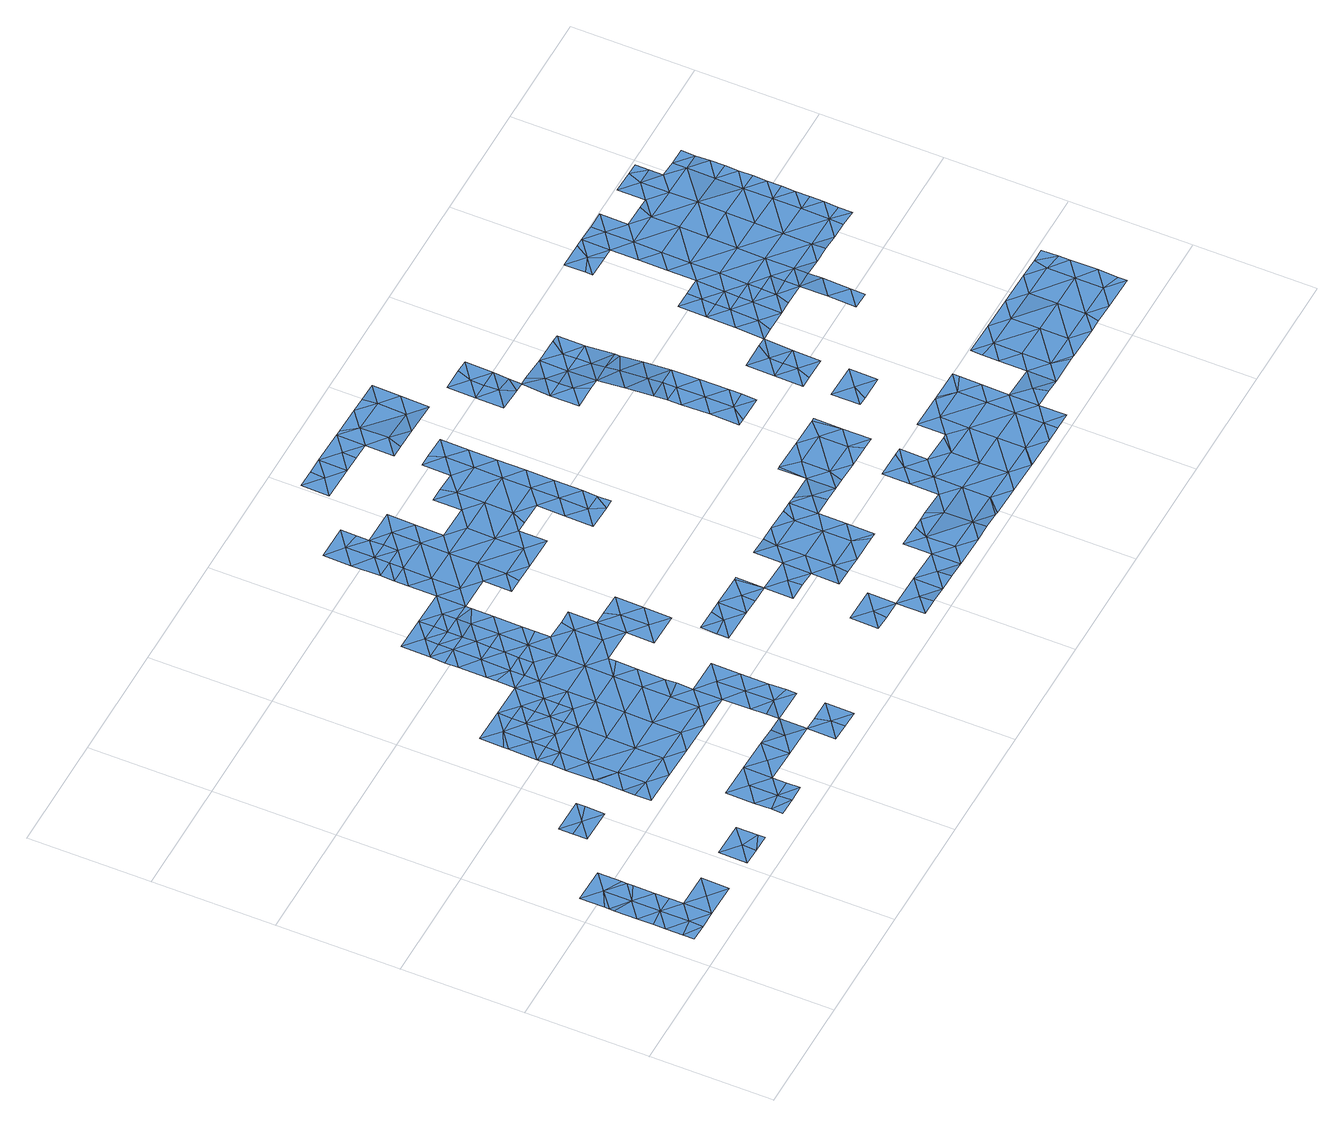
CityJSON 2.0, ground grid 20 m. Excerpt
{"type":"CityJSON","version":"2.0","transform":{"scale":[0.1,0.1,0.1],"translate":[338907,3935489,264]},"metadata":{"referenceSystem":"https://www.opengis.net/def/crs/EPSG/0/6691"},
"CityObjects":{
"waterbody1":{"type":"WaterBody","attributes":{"name":"6","class":"1140","function":"1","WaterBodyRiverFloodingRiskAttribute.description":"3","WaterBodyRiverFloodingRiskAttribute.rankOrg":"1","WaterBodyRiverFloodingRiskAttribute.adminType":"2","WaterBodyRiverFloodingRiskAttribute.scale":"L1"},"geometry":[{"type":"MultiSurface","lod":"1","boundaries":[[[0,1,2]],[[3,4,5]],[[6,7,4]],[[8,9,10]],[[4,7,11]],[[12,13,14]],[[7,15,11]],[[16,8,10]],[[12,8,13]],[[12,9,8]],[[9,12,14]],[[17,2,1]],[[17,5,2]],[[0,2,18]],[[18,2,19]],[[19,2,4]],[[15,7,9]],[[19,4,20]],[[9,7,10]],[[10,7,21]],[[21,7,22]],[[6,4,3]],[[10,21,23]],[[22,7,6]],[[11,20,4]],[[4,2,5]],[[16,10,23]],[[24,16,23]]]}]},
"waterbody2":{"type":"WaterBody","attributes":{"name":"6","class":"1140","function":"1","WaterBodyRiverFloodingRiskAttribute.description":"3","WaterBodyRiverFloodingRiskAttribute.rankOrg":"1","WaterBodyRiverFloodingRiskAttribute.adminType":"2","WaterBodyRiverFloodingRiskAttribute.scale":"L1"},"geometry":[{"type":"MultiSurface","lod":"1","boundaries":[[[25,26,27]],[[26,25,28]],[[26,29,30]],[[28,29,26]],[[30,27,26]],[[27,30,31]]]}]},
"waterbody3":{"type":"WaterBody","attributes":{"name":"6","class":"1140","function":"1","WaterBodyRiverFloodingRiskAttribute.description":"3","WaterBodyRiverFloodingRiskAttribute.rankOrg":"1","WaterBodyRiverFloodingRiskAttribute.adminType":"2","WaterBodyRiverFloodingRiskAttribute.scale":"L1"},"geometry":[{"type":"MultiSurface","lod":"1","boundaries":[[[32,33,34]],[[35,36,32]],[[36,33,32]],[[34,37,32]],[[37,38,32]],[[38,35,32]]]}]},
"waterbody4":{"type":"WaterBody","attributes":{"name":"6","class":"1140","function":"1","WaterBodyRiverFloodingRiskAttribute.description":"3","WaterBodyRiverFloodingRiskAttribute.rankOrg":"1","WaterBodyRiverFloodingRiskAttribute.adminType":"2","WaterBodyRiverFloodingRiskAttribute.scale":"L1"},"geometry":[{"type":"MultiSurface","lod":"1","boundaries":[[[39,40,41]],[[41,42,43]],[[44,45,46]],[[47,48,49]],[[48,40,39]],[[50,51,52]],[[49,51,47]],[[51,50,47]],[[44,53,54]],[[46,53,44]],[[53,46,43]],[[46,41,43]],[[46,39,41]],[[39,46,55]],[[55,46,45]],[[48,39,49]],[[48,47,40]],[[41,40,42]],[[51,49,56]],[[51,56,52]]]}]},
"waterbody5":{"type":"WaterBody","attributes":{"name":"6","class":"1140","function":"1","WaterBodyRiverFloodingRiskAttribute.description":"3","WaterBodyRiverFloodingRiskAttribute.rankOrg":"2","WaterBodyRiverFloodingRiskAttribute.adminType":"2","WaterBodyRiverFloodingRiskAttribute.scale":"L1"},"geometry":[{"type":"MultiSurface","lod":"1","boundaries":[[[57,58,59]],[[59,60,57]],[[61,60,62]],[[63,64,65]],[[66,67,64]],[[67,65,64]],[[62,68,69]],[[70,68,62]],[[62,65,70]],[[59,65,62]],[[59,63,65]],[[58,63,59]],[[71,66,64]],[[64,72,71]],[[73,72,64]],[[63,73,64]],[[59,62,60]],[[62,69,61]]]}]},
"waterbody6":{"type":"WaterBody","attributes":{"name":"6","class":"1140","function":"1","WaterBodyRiverFloodingRiskAttribute.description":"3","WaterBodyRiverFloodingRiskAttribute.rankOrg":"1","WaterBodyRiverFloodingRiskAttribute.adminType":"2","WaterBodyRiverFloodingRiskAttribute.scale":"L1"},"geometry":[{"type":"MultiSurface","lod":"1","boundaries":[[[74,75,76]],[[77,75,74]],[[76,56,74]],[[78,74,56]],[[74,78,79]],[[79,77,74]]]}]},
"waterbody7":{"type":"WaterBody","attributes":{"name":"6","class":"1140","function":"1","WaterBodyRiverFloodingRiskAttribute.description":"3","WaterBodyRiverFloodingRiskAttribute.rankOrg":"1","WaterBodyRiverFloodingRiskAttribute.adminType":"2","WaterBodyRiverFloodingRiskAttribute.scale":"L1"},"geometry":[{"type":"MultiSurface","lod":"1","boundaries":[[[80,81,82]],[[83,84,85]],[[86,87,88]],[[87,89,88]],[[66,90,91]],[[92,90,93]],[[93,89,92]],[[93,94,89]],[[89,94,88]],[[82,81,95]],[[96,97,98]],[[99,98,97]],[[100,101,99]],[[52,102,103]],[[103,104,105]],[[105,106,107]],[[105,108,103]],[[109,110,111]],[[112,110,109]],[[112,113,110]],[[114,112,115]],[[112,114,113]],[[113,114,116]],[[108,117,103]],[[103,117,52]],[[118,119,120]],[[119,121,120]],[[90,68,91]],[[67,66,91]],[[71,72,122]],[[90,66,93]],[[123,94,93]],[[122,72,124]],[[125,124,126]],[[127,123,128]],[[125,126,129]],[[118,130,119]],[[68,70,91]],[[65,91,70]],[[65,67,91]],[[82,94,123]],[[122,93,66]],[[122,123,93]],[[124,123,122]],[[125,123,124]],[[123,125,128]],[[125,131,128]],[[125,132,131]],[[129,132,125]],[[133,132,129]],[[134,135,136]],[[135,109,136]],[[135,137,109]],[[129,137,135]],[[137,129,126]],[[126,115,137]],[[138,115,126]],[[139,115,138]],[[139,140,115]],[[139,141,140]],[[139,142,141]],[[139,143,142]],[[143,139,144]],[[143,144,63]],[[73,63,144]],[[73,144,72]],[[72,144,124]],[[138,124,144]],[[58,143,63]],[[58,57,143]],[[145,146,147]],[[145,148,146]],[[146,148,116]],[[94,82,95]],[[94,95,88]],[[149,88,95]],[[149,83,88]],[[88,83,85]],[[88,85,86]],[[150,86,85]],[[135,133,129]],[[135,134,133]],[[136,109,111]],[[109,137,112]],[[112,137,115]],[[126,124,138]],[[139,138,144]],[[140,114,115]],[[151,140,141]],[[142,143,152]],[[152,143,57]],[[147,140,151]],[[140,147,146]],[[140,146,114]],[[116,114,146]],[[150,85,121]],[[120,121,85]],[[84,120,85]],[[153,154,118]],[[122,66,71]],[[153,118,120]],[[84,153,120]],[[111,108,105]],[[105,107,111]],[[111,107,136]],[[107,155,136]],[[106,155,107]],[[105,104,106]],[[103,156,104]],[[102,156,103]],[[82,96,80]],[[96,98,157]],[[98,158,157]],[[98,159,158]],[[98,99,159]],[[99,101,159]],[[97,100,99]],[[128,97,127]],[[127,97,96]],[[127,96,82]],[[82,123,127]]]}]},
"waterbody8":{"type":"WaterBody","attributes":{"name":"6","class":"1140","function":"1","WaterBodyRiverFloodingRiskAttribute.description":"3","WaterBodyRiverFloodingRiskAttribute.rankOrg":"2","WaterBodyRiverFloodingRiskAttribute.adminType":"2","WaterBodyRiverFloodingRiskAttribute.scale":"L1"},"geometry":[{"type":"MultiSurface","lod":"1","boundaries":[[[89,87,92]],[[86,150,160]],[[160,161,86]],[[130,162,119]],[[161,160,163]],[[163,160,164]],[[164,160,165]],[[92,87,161]],[[92,161,90]],[[166,90,161]],[[160,121,165]],[[87,86,161]],[[119,162,165]],[[150,121,160]],[[119,165,121]],[[167,165,168]],[[165,167,164]],[[163,166,161]],[[162,168,165]]]}]},
"waterbody9":{"type":"WaterBody","attributes":{"name":"6","class":"1140","function":"1","WaterBodyRiverFloodingRiskAttribute.description":"3","WaterBodyRiverFloodingRiskAttribute.rankOrg":"3","WaterBodyRiverFloodingRiskAttribute.adminType":"2","WaterBodyRiverFloodingRiskAttribute.scale":"L1"},"geometry":[{"type":"MultiSurface","lod":"1","boundaries":[[[169,170,168]],[[169,171,170]],[[172,171,169]],[[169,130,172]],[[162,130,169]],[[162,169,168]]]}]},
"waterbody10":{"type":"WaterBody","attributes":{"name":"6","class":"1140","function":"1","WaterBodyRiverFloodingRiskAttribute.description":"3","WaterBodyRiverFloodingRiskAttribute.rankOrg":"2","WaterBodyRiverFloodingRiskAttribute.adminType":"2","WaterBodyRiverFloodingRiskAttribute.scale":"L1"},"geometry":[{"type":"MultiSurface","lod":"1","boundaries":[[[171,172,173]],[[173,172,130]],[[130,118,173]],[[154,174,173]],[[173,174,171]],[[118,154,173]]]}]},
"waterbody11":{"type":"WaterBody","attributes":{"name":"6","class":"1140","function":"1","WaterBodyRiverFloodingRiskAttribute.description":"3","WaterBodyRiverFloodingRiskAttribute.rankOrg":"1","WaterBodyRiverFloodingRiskAttribute.adminType":"2","WaterBodyRiverFloodingRiskAttribute.scale":"L1"},"geometry":[{"type":"MultiSurface","lod":"1","boundaries":[[[175,176,177]],[[175,177,178]],[[179,180,181]],[[177,180,179]],[[179,182,177]],[[183,179,181]],[[181,184,183]],[[183,184,185]],[[178,177,182]],[[177,176,180]],[[180,186,181]],[[181,186,184]]]}]},
"waterbody12":{"type":"WaterBody","attributes":{"name":"6","class":"1140","function":"1","WaterBodyRiverFloodingRiskAttribute.description":"3","WaterBodyRiverFloodingRiskAttribute.rankOrg":"1","WaterBodyRiverFloodingRiskAttribute.adminType":"2","WaterBodyRiverFloodingRiskAttribute.scale":"L1"},"geometry":[{"type":"MultiSurface","lod":"1","boundaries":[[[187,188,189]],[[187,189,190]],[[189,188,191]],[[189,192,190]],[[191,192,189]]]}]},
"waterbody13":{"type":"WaterBody","attributes":{"name":"6","class":"1140","function":"1","WaterBodyRiverFloodingRiskAttribute.description":"3","WaterBodyRiverFloodingRiskAttribute.rankOrg":"2","WaterBodyRiverFloodingRiskAttribute.adminType":"2","WaterBodyRiverFloodingRiskAttribute.scale":"L1"},"geometry":[{"type":"MultiSurface","lod":"1","boundaries":[[[193,194,195]],[[196,193,195]],[[196,197,193]],[[198,193,199]],[[194,193,198]],[[200,194,198]],[[199,193,197]],[[198,199,201]],[[198,201,202]],[[198,203,200]],[[202,203,198]]]}]},
"waterbody14":{"type":"WaterBody","attributes":{"name":"6","class":"1140","function":"1","WaterBodyRiverFloodingRiskAttribute.description":"3","WaterBodyRiverFloodingRiskAttribute.rankOrg":"1","WaterBodyRiverFloodingRiskAttribute.adminType":"2","WaterBodyRiverFloodingRiskAttribute.scale":"L1"},"geometry":[{"type":"MultiSurface","lod":"1","boundaries":[[[204,205,174]],[[206,202,201]],[[202,206,207]],[[202,207,203]],[[208,200,203]],[[209,210,211]],[[212,213,214]],[[211,210,215]],[[209,216,210]],[[203,217,208]],[[207,217,203]],[[205,207,206]],[[218,204,174]],[[219,204,218]],[[220,221,217]],[[222,216,220]],[[223,224,219]],[[222,225,216]],[[210,225,212]],[[214,226,212]],[[227,228,229]],[[230,228,231]],[[224,232,233]],[[223,232,224]],[[227,234,235]],[[233,236,213]],[[232,237,233]],[[232,238,237]],[[224,233,213]],[[223,239,232]],[[223,240,239]],[[223,218,240]],[[219,218,223]],[[240,218,154]],[[174,154,218]],[[194,208,241]],[[225,213,212]],[[213,225,224]],[[222,224,225]],[[232,239,238]],[[242,215,243]],[[244,245,246]],[[243,246,245]],[[243,215,246]],[[224,222,219]],[[219,222,220]],[[247,248,243]],[[234,213,236]],[[239,249,238]],[[219,220,217]],[[219,217,204]],[[234,214,213]],[[227,214,234]],[[229,214,227]],[[226,214,229]],[[250,249,239]],[[194,200,208]],[[230,251,252]],[[230,231,251]],[[251,231,253]],[[253,231,235]],[[235,231,227]],[[228,227,231]],[[221,241,208]],[[217,221,208]],[[216,225,210]],[[242,243,248]],[[215,210,246]],[[246,210,212]],[[243,245,247]],[[246,212,244]],[[226,244,212]],[[207,204,217]],[[204,207,205]],[[240,250,239]]]}]},
"waterbody15":{"type":"WaterBody","attributes":{"name":"6","class":"1140","function":"1","WaterBodyRiverFloodingRiskAttribute.description":"3","WaterBodyRiverFloodingRiskAttribute.rankOrg":"1","WaterBodyRiverFloodingRiskAttribute.adminType":"2","WaterBodyRiverFloodingRiskAttribute.scale":"L1"},"geometry":[{"type":"MultiSurface","lod":"1","boundaries":[[[254,255,256]],[[257,258,259]],[[260,261,262]],[[260,263,264]],[[254,263,255]],[[265,254,256]],[[263,266,255]],[[267,264,263]],[[268,267,269]],[[264,267,268]],[[264,261,260]],[[262,261,270]],[[270,271,272]],[[273,274,271]],[[275,274,273]],[[274,275,276]],[[184,257,259]],[[277,278,279]],[[272,280,270]],[[272,281,282]],[[283,284,281]],[[256,255,285]],[[279,259,258]],[[184,259,278]],[[278,259,279]],[[254,267,263]],[[268,286,264]],[[264,287,261]],[[288,261,287]],[[288,270,261]],[[270,288,271]],[[289,271,288]],[[289,273,271]],[[276,278,274]],[[277,274,278]],[[254,269,267]],[[265,269,254]],[[272,274,277]],[[272,271,274]],[[277,281,272]],[[265,256,290]],[[277,279,281]],[[291,285,255]],[[279,283,281]],[[291,255,266]],[[292,266,263]],[[260,292,263]],[[280,272,282]],[[293,280,282]],[[293,282,294]],[[294,282,295]],[[281,295,282]],[[295,281,284]]]}]},
"waterbody16":{"type":"WaterBody","attributes":{"name":"6","class":"1140","function":"1","WaterBodyRiverFloodingRiskAttribute.description":"3","WaterBodyRiverFloodingRiskAttribute.rankOrg":"1","WaterBodyRiverFloodingRiskAttribute.adminType":"2","WaterBodyRiverFloodingRiskAttribute.scale":"L1"},"geometry":[{"type":"MultiSurface","lod":"1","boundaries":[[[296,297,298]],[[299,300,301]],[[302,303,304]],[[305,304,306]],[[304,305,307]],[[307,302,304]],[[298,297,308]],[[309,310,311]],[[309,312,301]],[[301,310,309]],[[301,300,310]],[[300,313,310]],[[314,313,300]],[[314,300,299]],[[315,303,302]],[[312,303,315]],[[316,303,312]],[[316,312,309]],[[316,309,311]],[[308,297,316]],[[316,297,303]],[[303,297,317]],[[303,317,304]],[[317,306,304]],[[318,306,317]],[[318,317,296]],[[296,317,297]]]}]},
"waterbody17":{"type":"WaterBody","attributes":{"name":"6","class":"1140","function":"1","WaterBodyRiverFloodingRiskAttribute.description":"3","WaterBodyRiverFloodingRiskAttribute.rankOrg":"1","WaterBodyRiverFloodingRiskAttribute.adminType":"2","WaterBodyRiverFloodingRiskAttribute.scale":"L1"},"geometry":[{"type":"MultiSurface","lod":"1","boundaries":[[[319,320,321]],[[322,321,320]],[[320,323,322]],[[324,323,320]],[[325,324,320]],[[326,324,325]],[[319,325,320]]]}]},
"waterbody18":{"type":"WaterBody","attributes":{"name":"6","class":"1140","function":"1","WaterBodyRiverFloodingRiskAttribute.description":"3","WaterBodyRiverFloodingRiskAttribute.rankOrg":"1","WaterBodyRiverFloodingRiskAttribute.adminType":"2","WaterBodyRiverFloodingRiskAttribute.scale":"L1"},"geometry":[{"type":"MultiSurface","lod":"1","boundaries":[[[327,328,329]],[[330,327,329]],[[330,331,332]],[[333,334,331]],[[335,336,334]],[[337,338,339]],[[340,338,341]],[[342,340,341]],[[342,341,343]],[[344,345,346]],[[347,346,345]],[[348,347,349]],[[350,351,352]],[[353,352,354]],[[355,353,356]],[[354,190,356]],[[190,357,356]],[[357,355,356]],[[353,358,352]],[[352,358,350]],[[359,347,348]],[[359,346,347]],[[340,360,338]],[[360,361,338]],[[361,339,338]],[[362,334,336]],[[362,331,334]],[[331,362,332]],[[363,330,332]],[[363,327,330]],[[364,329,328]],[[365,329,364]],[[366,329,365]],[[366,330,329]],[[367,330,366]],[[331,330,367]],[[333,331,367]],[[367,368,333]],[[367,369,368]],[[370,368,369]],[[371,368,370]],[[371,372,368]],[[373,372,371]],[[374,372,373]],[[372,374,375]],[[376,377,378]],[[379,377,376]],[[380,377,379]],[[380,381,377]],[[382,383,384]],[[385,383,382]],[[383,385,386]],[[386,385,366]],[[366,385,369]],[[387,369,385]],[[388,389,337]],[[353,354,356]],[[390,391,392]],[[351,392,391]],[[349,392,351]],[[349,347,392]],[[347,393,392]],[[393,347,394]],[[394,347,345]],[[394,345,395]],[[395,345,396]],[[344,396,345]],[[395,396,343]],[[343,341,395]],[[397,395,341]],[[398,395,397]],[[397,389,398]],[[389,397,337]],[[399,389,388]],[[399,400,389]],[[400,399,401]],[[401,399,381]],[[402,403,404]],[[402,394,403]],[[394,398,403]],[[398,405,403]],[[403,405,406]],[[405,407,406]],[[400,407,405]],[[405,389,400]],[[406,408,409]],[[409,408,410]],[[403,406,409]],[[404,403,409]],[[409,411,404]],[[393,402,412]],[[393,412,413]],[[410,411,409]],[[377,399,388]],[[377,388,378]],[[378,388,414]],[[414,337,339]],[[339,415,414]],[[339,416,415]],[[415,416,335]],[[415,335,417]],[[335,334,417]],[[418,417,334]],[[375,417,418]],[[333,418,334]],[[333,372,418]],[[415,417,414]],[[414,388,337]],[[398,389,405]],[[337,397,341]],[[338,337,341]],[[395,398,394]],[[393,394,402]],[[393,413,392]],[[351,354,352]],[[349,351,350]],[[350,348,349]],[[390,392,413]],[[377,381,399]],[[372,375,418]],[[370,369,387]],[[368,372,333]],[[387,385,382]],[[366,369,367]],[[366,365,386]]]}]},
"waterbody19":{"type":"WaterBody","attributes":{"name":"6","class":"1140","function":"1","WaterBodyRiverFloodingRiskAttribute.description":"3","WaterBodyRiverFloodingRiskAttribute.rankOrg":"2","WaterBodyRiverFloodingRiskAttribute.adminType":"2","WaterBodyRiverFloodingRiskAttribute.scale":"L1"},"geometry":[{"type":"MultiSurface","lod":"1","boundaries":[[[419,323,420]],[[322,323,419]],[[419,421,422]],[[422,321,419]],[[419,321,322]],[[420,421,419]]]}]},
"waterbody20":{"type":"WaterBody","attributes":{"name":"6","class":"1140","function":"1","WaterBodyRiverFloodingRiskAttribute.description":"3","WaterBodyRiverFloodingRiskAttribute.rankOrg":"1","WaterBodyRiverFloodingRiskAttribute.adminType":"2","WaterBodyRiverFloodingRiskAttribute.scale":"L1"},"geometry":[{"type":"MultiSurface","lod":"1","boundaries":[[[423,424,425]],[[426,423,427]],[[427,428,426]],[[429,430,431]],[[432,430,429]],[[430,432,433]],[[429,434,432]],[[429,427,434]],[[425,434,427]],[[435,436,430]],[[430,437,435]],[[428,429,431]],[[433,437,430]],[[436,431,430]],[[428,427,429]],[[423,425,427]]]}]},
"waterbody21":{"type":"WaterBody","attributes":{"name":"6","class":"1140","function":"1","WaterBodyRiverFloodingRiskAttribute.description":"3","WaterBodyRiverFloodingRiskAttribute.rankOrg":"1","WaterBodyRiverFloodingRiskAttribute.adminType":"2","WaterBodyRiverFloodingRiskAttribute.scale":"L1"},"geometry":[{"type":"MultiSurface","lod":"1","boundaries":[[[438,439,440]],[[441,442,443]],[[444,439,438]],[[438,443,444]],[[445,442,446]],[[445,447,442]],[[443,442,447]],[[438,441,443]],[[448,442,441]],[[449,441,438]],[[438,440,449]],[[448,446,442]]]}]},
"waterbody22":{"type":"WaterBody","attributes":{"name":"6","class":"1140","function":"1","WaterBodyRiverFloodingRiskAttribute.description":"3","WaterBodyRiverFloodingRiskAttribute.rankOrg":"2","WaterBodyRiverFloodingRiskAttribute.adminType":"2","WaterBodyRiverFloodingRiskAttribute.scale":"L1"},"geometry":[{"type":"MultiSurface","lod":"1","boundaries":[[[423,426,450]],[[451,450,426]],[[444,452,439]],[[444,453,452]],[[444,443,453]],[[451,453,450]],[[450,453,454]],[[424,450,454]],[[423,450,424]],[[443,454,453]],[[452,453,451]]]}]},
"waterbody23":{"type":"WaterBody","attributes":{"name":"6","class":"1140","function":"1","WaterBodyRiverFloodingRiskAttribute.description":"3","WaterBodyRiverFloodingRiskAttribute.rankOrg":"2","WaterBodyRiverFloodingRiskAttribute.adminType":"2","WaterBodyRiverFloodingRiskAttribute.scale":"L1"},"geometry":[{"type":"MultiSurface","lod":"1","boundaries":[[[455,441,456]],[[457,441,455]],[[458,456,459]],[[456,458,455]],[[449,440,456]],[[449,456,441]],[[456,440,459]],[[446,448,457]],[[446,457,326]],[[457,460,326]],[[457,455,460]],[[448,441,457]]]}]},
"waterbody24":{"type":"WaterBody","attributes":{"name":"6","class":"1140","function":"1","WaterBodyRiverFloodingRiskAttribute.description":"3","WaterBodyRiverFloodingRiskAttribute.rankOrg":"1","WaterBodyRiverFloodingRiskAttribute.adminType":"2","WaterBodyRiverFloodingRiskAttribute.scale":"L1"},"geometry":[{"type":"MultiSurface","lod":"1","boundaries":[[[461,462,463]],[[464,462,461]],[[465,464,461]],[[461,463,466]],[[465,461,466]]]}]},
"waterbody25":{"type":"WaterBody","attributes":{"name":"6","class":"1140","function":"1","WaterBodyRiverFloodingRiskAttribute.description":"3","WaterBodyRiverFloodingRiskAttribute.rankOrg":"1","WaterBodyRiverFloodingRiskAttribute.adminType":"2","WaterBodyRiverFloodingRiskAttribute.scale":"L1"},"geometry":[{"type":"MultiSurface","lod":"1","boundaries":[[[467,468,469]],[[468,467,470]],[[467,471,470]],[[472,471,467]],[[473,472,467]],[[473,467,469]]]}]},
"waterbody26":{"type":"WaterBody","attributes":{"name":"6","class":"1140","function":"1","WaterBodyRiverFloodingRiskAttribute.description":"3","WaterBodyRiverFloodingRiskAttribute.rankOrg":"2","WaterBodyRiverFloodingRiskAttribute.adminType":"2","WaterBodyRiverFloodingRiskAttribute.scale":"L1"},"geometry":[{"type":"MultiSurface","lod":"1","boundaries":[[[474,475,476]],[[474,477,475]],[[477,471,475]],[[473,476,475]],[[472,473,475]],[[472,475,471]]]}]},
"waterbody27":{"type":"WaterBody","attributes":{"name":"6","class":"1140","function":"1","WaterBodyRiverFloodingRiskAttribute.description":"3","WaterBodyRiverFloodingRiskAttribute.rankOrg":"2","WaterBodyRiverFloodingRiskAttribute.adminType":"2","WaterBodyRiverFloodingRiskAttribute.scale":"L1"},"geometry":[{"type":"MultiSurface","lod":"1","boundaries":[[[478,479,480]],[[479,481,482]],[[483,484,485]],[[486,479,478]],[[486,481,479]],[[481,483,485]],[[481,485,487]],[[481,487,482]],[[482,488,479]],[[488,489,479]],[[480,479,489]],[[490,491,485]],[[492,485,491]],[[485,492,487]],[[484,490,485]],[[476,493,487]],[[492,476,487]],[[487,493,482]]]}]},
"waterbody28":{"type":"WaterBody","attributes":{"name":"6","class":"1140","function":"1","WaterBodyRiverFloodingRiskAttribute.description":"3","WaterBodyRiverFloodingRiskAttribute.rankOrg":"2","WaterBodyRiverFloodingRiskAttribute.adminType":"2","WaterBodyRiverFloodingRiskAttribute.scale":"L1"},"geometry":[{"type":"MultiSurface","lod":"1","boundaries":[[[494,495,496]],[[497,496,495]],[[489,497,498]],[[497,495,498]],[[499,489,498]]]}]},
"waterbody29":{"type":"WaterBody","attributes":{"name":"6","class":"1140","function":"1","WaterBodyRiverFloodingRiskAttribute.description":"3","WaterBodyRiverFloodingRiskAttribute.rankOrg":"1","WaterBodyRiverFloodingRiskAttribute.adminType":"2","WaterBodyRiverFloodingRiskAttribute.scale":"L1"},"geometry":[{"type":"MultiSurface","lod":"1","boundaries":[[[500,501,502]],[[502,503,500]],[[504,505,506]],[[506,505,507]],[[505,508,507]],[[509,510,508]],[[509,511,510]],[[511,509,512]],[[511,513,510]],[[514,515,516]],[[515,517,516]],[[516,518,514]],[[516,519,518]],[[516,520,519]],[[520,516,517]],[[520,521,522]],[[521,523,522]],[[524,525,500]],[[500,525,526]],[[527,524,500]],[[528,524,527]],[[527,519,528]],[[519,527,503]],[[529,519,503]],[[519,529,518]],[[518,529,530]],[[529,531,530]],[[532,531,529]],[[531,532,510]],[[532,529,533]],[[507,532,533]],[[534,507,533]],[[490,484,535]],[[491,490,535]],[[521,536,537]],[[538,536,521]],[[538,521,517]],[[521,537,523]],[[517,521,520]],[[539,540,541]],[[540,542,541]],[[543,542,540]],[[544,545,534]],[[546,547,548]],[[547,534,548]],[[549,546,548]],[[550,549,548]],[[539,550,551]],[[552,491,535]],[[525,553,535]],[[554,484,483]],[[555,554,478]],[[501,500,526]],[[541,556,550]],[[540,539,557]],[[555,478,558]],[[559,557,560]],[[558,489,499]],[[503,502,533]],[[540,561,562]],[[557,561,540]],[[559,561,557]],[[562,563,540]],[[540,563,543]],[[564,549,550]],[[480,489,558]],[[478,480,558]],[[483,481,554]],[[501,539,551]],[[555,526,554]],[[554,526,484]],[[484,526,525]],[[565,533,502]],[[541,550,539]],[[548,533,565]],[[548,565,551]],[[548,551,550]],[[545,507,534]],[[566,556,541]],[[541,542,566]],[[484,525,535]],[[501,551,565]],[[550,556,564]],[[553,552,535]],[[503,527,500]],[[533,529,503]],[[533,548,534]],[[547,544,534]],[[486,554,481]],[[486,478,554]],[[499,560,558]],[[558,560,557]],[[558,557,555]],[[502,501,565]],[[519,520,528]],[[531,510,513]],[[532,508,510]],[[532,507,508]],[[506,507,545]],[[555,557,539]],[[501,555,539]],[[526,555,501]]]}]}
},
"vertices":[
[64,211,42],[7,212,42],[35,188,42],[6,156,43],[34,142,43],[7,165,42],[6,119,43],[34,96,44],[61,26,45],[62,72,44],[33,49,45],[62,118,44],[89,48,45],[117,25,45],[118,71,45],[62,95,44],[32,26,45],[7,173,42],[63,172,43],[63,164,43],[63,154,43],[5,73,44],[5,92,44],[4,45,45],[4,27,45],
[231,69,45],[203,46,45],[231,35,45],[175,70,45],[174,24,45],[202,23,45],[231,23,45],
[150,278,38],[179,301,38],[122,302,38],[178,255,38],[179,287,38],[122,279,38],[122,256,38],
[345,67,42],[346,113,42],[317,90,42],[289,114,42],[288,68,42],[316,21,44],[344,21,44],[316,44,43],[402,112,41],[374,89,41],[401,66,41],[432,111,40],[430,88,41],[459,111,39],[288,40,43],[287,22,43],[344,44,43],[458,65,40],
[237,392,33],[266,392,33],[266,415,33],[238,439,33],[238,446,33],[267,461,33],[294,391,33],[323,414,33],[295,438,33],[351,437,33],[323,437,33],[296,484,33],[239,485,33],[295,461,33],[351,413,33],[351,390,33],[322,391,33],
[486,41,40],[515,64,40],[480,64,40],[514,17,40],[457,19,40],[486,18,40],
[522,480,33],[499,480,33],[494,457,33],[466,527,33],[467,573,33],[439,551,33],[410,528,33],[409,505,33],[438,504,33],[409,482,33],[352,483,33],[324,460,33],[381,482,33],[380,459,33],[437,458,33],[466,481,33],[521,433,34],[521,387,34],[549,410,34],[549,364,34],[520,341,34],[576,340,34],[516,110,38],[488,134,38],[516,156,37],[489,180,36],[517,202,36],[489,226,35],[460,157,37],[433,227,34],[404,204,34],[461,203,35],[376,228,34],[347,205,34],[319,229,34],[320,275,33],[291,206,35],[459,132,38],[440,620,32],[411,597,32],[439,597,33],[411,574,33],[379,413,33],[436,412,33],[379,367,33],[435,366,33],[378,320,33],[493,411,34],[464,388,33],[434,319,33],[411,620,32],[464,376,33],[463,342,33],[462,296,33],[462,277,34],[434,273,33],[461,250,34],[377,274,33],[321,321,33],[264,323,34],[264,276,34],[236,300,34],[236,346,33],[265,369,33],[322,368,33],[234,234,35],[263,230,35],[235,254,34],[234,207,35],[466,506,33],[410,551,33],[236,297,34],[237,368,33],[468,610,32],[468,619,32],[518,249,35],[516,127,38],[542,433,34],[578,432,34],[577,386,34],
[382,552,33],[381,505,33],[383,621,32],[353,529,33],[354,575,32],[383,598,32],[353,513,33],[354,597,32],[355,621,32],
[384,644,32],[356,668,32],[412,667,32],[412,643,32],
[440,643,32],[469,666,32],
[575,267,35],[575,248,35],[604,270,35],[576,294,35],[632,293,35],[631,247,35],[660,269,34],[611,293,35],[685,292,34],[688,246,34],[689,292,34],[659,246,34],
[742,106,37],[686,107,37],[713,83,37],[741,60,37],[685,61,37],[710,60,37],
[500,827,30],[528,803,30],[528,823,30],[529,849,30],[472,850,30],[499,781,31],[471,804,30],[528,780,31],[471,758,31],[499,757,31],[527,757,31],
[498,688,31],[470,712,31],[470,735,31],[499,734,31],[556,780,31],[641,755,30],[669,731,30],[664,755,30],[724,684,30],[667,639,31],[723,638,31],[697,754,29],[640,709,31],[555,733,31],[497,642,32],[554,687,31],[583,710,31],[584,756,31],[611,686,31],[554,641,32],[610,640,31],[668,685,31],[752,660,31],[723,592,31],[751,568,31],[751,614,31],[750,544,31],[722,545,31],[609,594,32],[638,616,31],[695,615,31],[694,569,31],[656,616,31],[637,570,32],[581,571,32],[553,595,32],[525,618,32],[585,802,31],[698,800,29],[726,777,29],[753,707,30],[754,753,29],[725,730,30],[755,799,29],[718,800,29],[549,572,32],[524,572,32],[735,522,31],[750,522,31],[693,523,31],
[1001,309,27],[1000,263,28],[1029,286,27],[687,199,34],[717,199,34],[716,222,34],[915,241,30],[887,265,31],[891,242,30],[943,264,29],[916,288,29],[1024,332,27],[971,240,28],[944,310,28],[920,334,28],[973,333,28],[858,242,31],[830,266,32],[829,220,32],[802,290,32],[773,267,33],[777,290,32],[746,291,33],[773,221,33],[745,244,33],[744,198,33],[857,196,32],[772,175,34],[828,174,33],[743,152,34],[770,152,33],[1028,239,28],[916,334,28],[872,288,31],[859,289,31],[841,289,31],[1030,332,27],[1008,240,28],[935,241,29],[856,150,33],[845,150,33],[800,151,33],
[756,845,24],[728,869,26],[721,846,25],[617,940,26],[615,917,26],[644,940,26],[757,938,24],[728,915,25],[785,914,23],[814,937,23],[813,891,23],[782,937,24],[699,846,26],[672,916,26],[643,894,26],[671,893,26],[701,939,25],[586,895,26],[587,941,26],[710,939,25],[700,893,25],[784,868,22],[812,844,22],
[867,751,11],[896,773,11],[868,797,10],[896,797,10],[925,796,10],[924,771,9],[907,750,9],[924,750,8],
[1421,47,24],[1478,46,24],[1450,70,24],[1393,71,24],[1337,72,24],[1365,48,24],[1338,118,23],[1280,73,25],[1251,50,25],[1301,50,25],[1167,75,27],[1166,29,28],[1195,51,27],[1137,6,29],[1109,30,29],[1083,7,29],[1081,7,30],[972,9,32],[996,32,31],[967,9,33],[939,33,33],[911,10,33],[883,34,34],[854,11,35],[855,58,34],[826,35,35],[797,12,36],[798,59,36],[769,13,37],[769,36,36],[741,13,37],[826,12,36],[939,10,34],[1165,6,29],[1194,5,29],[1308,49,25],[1387,48,24],[1478,60,24],[1479,93,24],[1451,116,23],[1394,117,23],[1338,164,22],[1395,163,21],[1367,187,21],[1310,188,22],[1282,165,23],[1254,189,23],[1253,170,23],[1253,143,23],[1197,179,27],[1168,168,27],[1196,144,27],[1197,190,27],[1146,191,27],[1141,191,27],[1458,185,21],[1480,157,22],[1480,185,21],[1452,162,21],[1480,139,22],[1424,186,21],[1168,121,27],[1111,122,27],[894,103,32],[856,104,33],[883,80,33],[940,79,31],[997,78,30],[1053,31,30],[1024,8,31],[1110,76,28],[1053,77,29],[1112,169,27],[1083,146,28],[1084,192,27],[969,102,30],[998,124,30],[970,148,30],[1054,123,29],[1026,147,29],[1076,146,28],[1027,193,29],[998,171,29],[1015,193,29],[971,194,29],[927,103,32],[912,103,32],[1195,98,27],[1223,74,26],[1228,51,26],[1252,97,24],[1281,119,24],
[897,820,10],[926,842,10],[906,843,10],[869,843,10],
[1006,563,19],[977,564,18],[977,541,20],[1034,563,19],[1005,540,20],[1033,517,21],[1004,494,22],[1003,448,23],[1032,470,23],[976,472,23],[975,425,23],[976,518,21],[1031,424,23],[1032,449,23],[987,425,23],
[1008,679,4],[1036,655,8],[1036,702,4],[980,703,4],[951,680,6],[979,656,6],[1007,656,8],[922,657,6],[923,704,5],[961,657,6],[951,703,5],[1008,702,4],
[1006,587,17],[1035,609,14],[1035,646,9],[1007,633,11],[978,610,13],
[981,749,4],[1008,725,3],[952,726,4],[1024,748,4],[1037,748,3],[938,750,7],
[1114,307,25],[1101,284,25],[1142,284,25],[1086,285,25],[1086,331,25],[1143,330,25],
[1116,400,19],[1107,377,19],[1144,376,19],[1087,377,19],[1088,423,19],[1116,423,19],[1145,422,19],
[1132,469,21],[1117,446,19],[1146,468,22],[1089,469,19],
[1260,513,25],[1231,490,25],[1259,490,26],[1203,514,24],[1202,467,24],[1203,537,24],[1204,560,24],[1175,537,24],[1231,513,25],[1174,491,23],[1223,467,25],[1259,466,26],[1175,560,24],[1147,561,24],[1146,515,24],[1166,468,23],
[1285,373,27],[1286,397,27],[1257,374,27],[1258,420,28],[1287,443,28],[1287,466,27],
[1233,629,25],[1289,581,25],[1290,628,25],[1291,674,25],[1434,741,20],[1405,741,21],[1433,718,20],[1405,718,21],[1377,742,22],[1378,765,21],[1349,765,22],[1359,788,21],[1378,788,21],[1321,789,22],[1265,790,24],[1236,790,24],[1236,767,24],[1208,791,24],[1264,744,24],[1235,721,25],[1207,745,24],[1179,768,24],[1189,745,24],[1151,746,24],[1205,652,25],[1205,606,25],[1233,582,25],[1234,675,25],[1206,699,25],[1292,720,24],[1302,743,24],[1320,743,23],[1348,719,23],[1348,673,24],[1404,672,21],[1176,583,24],[1151,792,24],[1151,758,24],[1193,791,24],[1345,534,24],[1401,487,23],[1402,533,23],[1430,510,22],[1429,486,22],[1433,671,21],[1433,694,21],[1432,625,22],[1432,648,21],[1403,626,22],[1431,602,22],[1403,579,22],[1346,580,24],[1148,607,24],[1177,607,24],[1232,536,25],[1288,535,25],[1430,556,22],[1344,488,25],[1288,489,26],[1344,465,26],[1315,465,26],[1372,464,24],[1400,464,23],[1429,463,22],[1431,579,22],[1347,627,24],[1430,533,22]
]}
